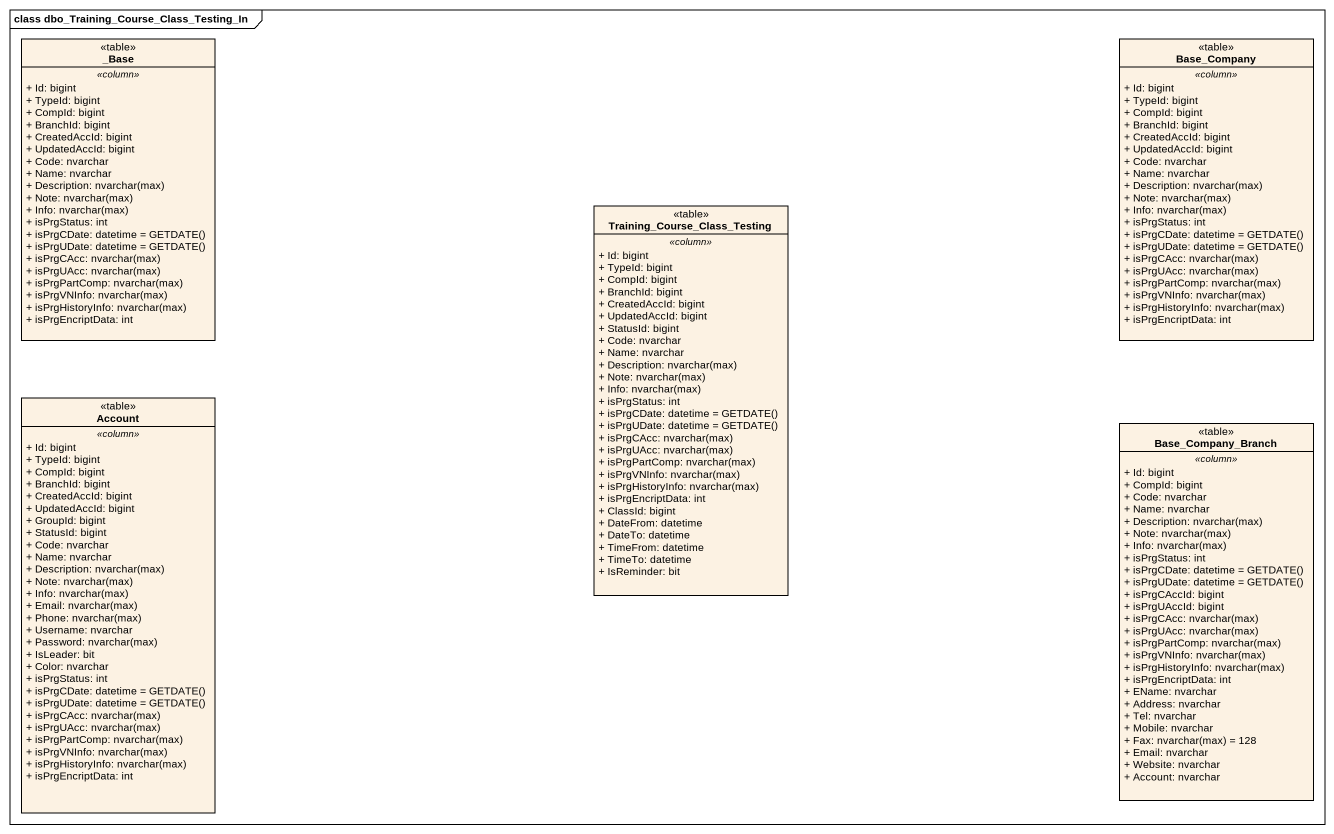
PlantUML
@startuml
mainframe class dbo_Training_Course_Class_Testing_In
hide circle
hide empty members
skinparam classAttributeIconSize 0
class "_Base" as Base <<table>> {
  .. <<column>> ..
  + Id: bigint
  + TypeId: bigint
  + CompId: bigint
  + BranchId: bigint
  + CreatedAccId: bigint
  + UpdatedAccId: bigint
  + Code: nvarchar
  + Name: nvarchar
  {field} + Description: nvarchar(max)
  {field} + Note: nvarchar(max)
  {field} + Info: nvarchar(max)
  + isPrgStatus: int
  {field} + isPrgCDate: datetime = GETDATE()
  {field} + isPrgUDate: datetime = GETDATE()
  {field} + isPrgCAcc: nvarchar(max)
  {field} + isPrgUAcc: nvarchar(max)
  {field} + isPrgPartComp: nvarchar(max)
  {field} + isPrgVNInfo: nvarchar(max)
  {field} + isPrgHistoryInfo: nvarchar(max)
  + isPrgEncriptData: int
}
class Base_Company <<table>> {
  .. <<column>> ..
  + Id: bigint
  + TypeId: bigint
  + CompId: bigint
  + BranchId: bigint
  + CreatedAccId: bigint
  + UpdatedAccId: bigint
  + Code: nvarchar
  + Name: nvarchar
  {field} + Description: nvarchar(max)
  {field} + Note: nvarchar(max)
  {field} + Info: nvarchar(max)
  + isPrgStatus: int
  {field} + isPrgCDate: datetime = GETDATE()
  {field} + isPrgUDate: datetime = GETDATE()
  {field} + isPrgCAcc: nvarchar(max)
  {field} + isPrgUAcc: nvarchar(max)
  {field} + isPrgPartComp: nvarchar(max)
  {field} + isPrgVNInfo: nvarchar(max)
  {field} + isPrgHistoryInfo: nvarchar(max)
  + isPrgEncriptData: int
}
class "Training_Course_Class_Testing" as Training_Course_Class <<table>> {
  .. <<column>> ..
  + Id: bigint
  + TypeId: bigint
  + CompId: bigint
  + BranchId: bigint
  + CreatedAccId: bigint
  + UpdatedAccId: bigint
  + StatusId: bigint
  + Code: nvarchar
  + Name: nvarchar
  {field} + Description: nvarchar(max)
  {field} + Note: nvarchar(max)
  {field} + Info: nvarchar(max)
  + isPrgStatus: int
  {field} + isPrgCDate: datetime = GETDATE()
  {field} + isPrgUDate: datetime = GETDATE()
  {field} + isPrgCAcc: nvarchar(max)
  {field} + isPrgUAcc: nvarchar(max)
  {field} + isPrgPartComp: nvarchar(max)
  {field} + isPrgVNInfo: nvarchar(max)
  {field} + isPrgHistoryInfo: nvarchar(max)
  + isPrgEncriptData: int
  + ClassId: bigint
  + DateFrom: datetime
  + DateTo: datetime
  + TimeFrom: datetime
  + TimeTo: datetime
  + IsReminder: bit
}
class Account <<table>> {
  .. <<column>> ..
  + Id: bigint
  + TypeId: bigint
  + CompId: bigint
  + BranchId: bigint
  + CreatedAccId: bigint
  + UpdatedAccId: bigint
  + GroupId: bigint
  + StatusId: bigint
  + Code: nvarchar
  + Name: nvarchar
  {field} + Description: nvarchar(max)
  {field} + Note: nvarchar(max)
  {field} + Info: nvarchar(max)
  {field} + Email: nvarchar(max)
  {field} + Phone: nvarchar(max)
  + Username: nvarchar
  {field} + Password: nvarchar(max)
  + IsLeader: bit
  + Color: nvarchar
  + isPrgStatus: int
  {field} + isPrgCDate: datetime = GETDATE()
  {field} + isPrgUDate: datetime = GETDATE()
  {field} + isPrgCAcc: nvarchar(max)
  {field} + isPrgUAcc: nvarchar(max)
  {field} + isPrgPartComp: nvarchar(max)
  {field} + isPrgVNInfo: nvarchar(max)
  {field} + isPrgHistoryInfo: nvarchar(max)
  + isPrgEncriptData: int
}
class Base_Company_Branch <<table>> {
  .. <<column>> ..
  + Id: bigint
  + CompId: bigint
  + Code: nvarchar
  + Name: nvarchar
  {field} + Description: nvarchar(max)
  {field} + Note: nvarchar(max)
  {field} + Info: nvarchar(max)
  + isPrgStatus: int
  {field} + isPrgCDate: datetime = GETDATE()
  {field} + isPrgUDate: datetime = GETDATE()
  + isPrgCAccId: bigint
  + isPrgUAccId: bigint
  {field} + isPrgCAcc: nvarchar(max)
  {field} + isPrgUAcc: nvarchar(max)
  {field} + isPrgPartComp: nvarchar(max)
  {field} + isPrgVNInfo: nvarchar(max)
  {field} + isPrgHistoryInfo: nvarchar(max)
  + isPrgEncriptData: int
  + EName: nvarchar
  + Address: nvarchar
  + Tel: nvarchar
  + Mobile: nvarchar
  {field} + Fax: nvarchar(max) = 128
  + Email: nvarchar
  + Website: nvarchar
  + Account: nvarchar
}
@enduml
